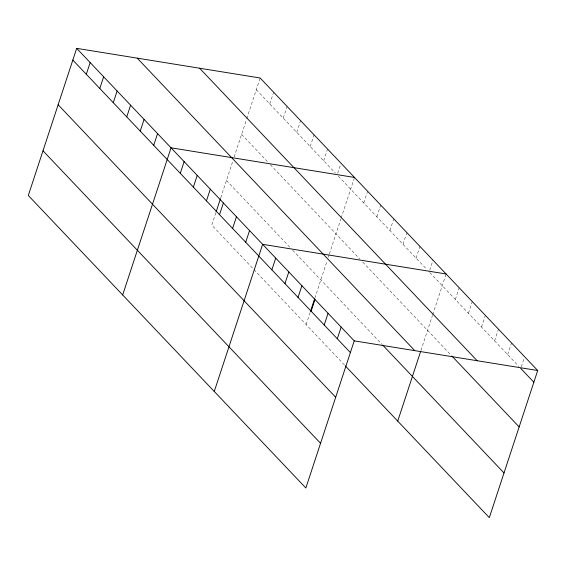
<?xml version="1.0" encoding="UTF-8"?>
<svg xmlns="http://www.w3.org/2000/svg" width="566" height="566" viewBox="0 0 566 566"><rect width="100%" height="100%" fill="white"/><g stroke="black" fill="none" stroke-linecap="round" stroke-linejoin="round"><path stroke-width="0.42" stroke-dasharray="2.83 2.12" d="M215.844 212.724L211.769 225.141L253.384 268.999M220.747 197.831L233.065 160.362M234.168 157.008L246.493 119.511M246.769 118.683L260.141 78.002M269.77 103.925L273.626 92.216M283.255 118.131L287.103 106.422M296.733 132.338L300.588 120.629M310.218 146.544L314.066 134.835M323.695 160.751L327.551 149.042M337.732 173.288L340.477 164.925M306.135 324.594L310.218 312.177M314.845 298.112L327.162 260.65M328.259 257.297L329.087 254.785M329.362 253.95L340.866 218.964M341.135 218.136L354.514 177.455M363.747 202.961L367.596 191.244M376.829 216.75L380.685 205.034M389.917 230.539L393.766 218.823M402.999 244.328L406.848 232.612M416.088 258.117L419.937 246.401M429.721 270.23L433.018 260.19M420.955 350.474L432.459 315.488M432.728 314.661L446.107 273.979M455.34 299.485L459.189 287.769M468.422 313.274L472.277 301.558M481.51 327.063L485.359 315.347M494.592 340.852L498.448 329.143M507.681 354.641L511.53 342.932M521.314 366.754L524.066 358.391M256.292 89.718L335.419 173.111M338.355 176.196L426.792 269.395M429.764 272.529L518.98 366.549M241.597 134.404L267.973 162.201M270.322 164.678L359.757 258.931M362.735 262.065L451.35 355.455M226.457 180.448L290.351 247.781M292.693 250.25L382.092 344.461M253.971 269.614L344.793 365.332"/><path stroke-width="0.85" d="M76.679 48.358L28.3 195.489L305.859 487.998L354.231 340.859L76.679 48.358L260.141 78.002L537.7 370.511L489.321 517.642L345.387 365.961M86.308 74.273L90.157 62.564M99.786 88.48L103.642 76.771M113.271 102.694L117.12 90.977M126.749 116.9L130.605 105.184M140.234 131.107L144.082 119.391M153.711 145.313L157.567 133.597M122.673 294.943L171.045 147.811L354.514 177.455M180.278 173.309L184.134 161.6M193.367 187.098L197.216 175.389M206.449 200.888L210.297 189.178M216.12 211.896L220.471 198.659M219.537 214.677L223.386 202.968M232.619 228.466L236.468 216.757M245.708 242.255L249.556 230.546M214.266 391.467L262.638 244.335L446.107 273.979M271.871 269.833L275.727 258.124M284.96 283.623L288.809 271.913M298.041 297.412L301.897 285.703M310.486 311.35L314.569 298.933M311.13 311.201L314.979 299.492M324.212 324.99L328.068 313.281M337.301 338.779L341.149 327.07M397.728 421.118L420.68 351.316M354.231 340.859L537.7 370.511M520.762 368.431L533.851 382.22M199.6 68.224L477.159 360.726M451.944 356.085L519.156 426.913M137.22 58.142L414.779 350.644M382.687 345.09L504.016 472.957M72.823 60.067L350.382 352.568M58.135 104.76L335.688 397.261M42.995 150.804L320.554 443.305"/></g></svg>
